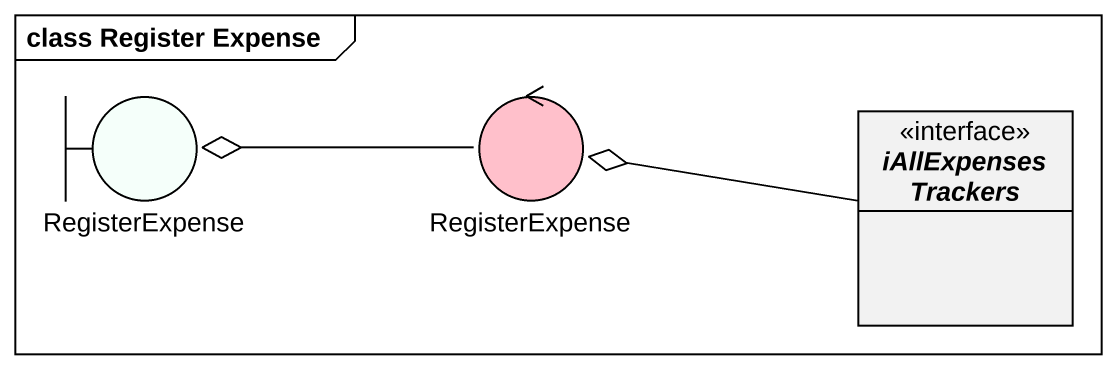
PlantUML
@startuml
mainframe class Register Expense
allowmixing
hide circle
hide empty members
boundary RegisterExpense #F5FFFA
control "RegisterExpense" as RegisterExpense_2 #FFC0CB
interface iAllExpensesTrackers
RegisterExpense_2 -left-o RegisterExpense
iAllExpensesTrackers -left-o RegisterExpense_2
@enduml
